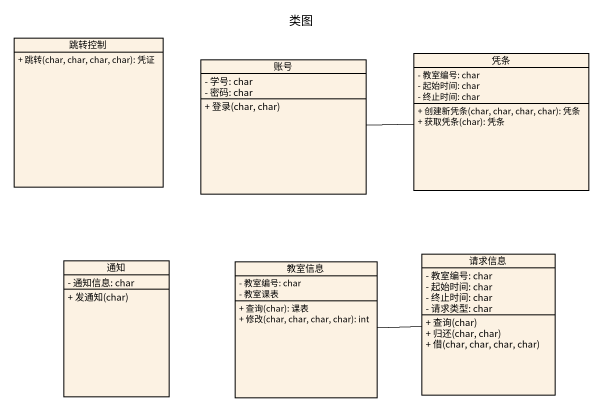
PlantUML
@startuml
title 类图
hide circle
hide empty members
skinparam classAttributeIconSize 0
class 跳转控制 {
  + 跳转(char, char, char, char): 凭证
}
class 账号 {
  - 学号: char
  - 密码: char
  + 登录(char, char)
}
class 凭条 {
  - 教室编号: char
  - 起始时间: char
  - 终止时间: char
  + 创建新凭条(char, char, char, char): 凭条
  + 获取凭条(char): 凭条
}
class 通知 {
  - 通知信息: char
  + 发通知(char)
}
class 教室信息 {
  - 教室编号: char
  - 教室课表
  + 查询(char): 课表
  + 修改(char, char, char, char): int
}
class 请求信息 {
  - 教室编号: char
  - 起始时间: char
  - 终止时间: char
  - 请求类型: char
  + 查询(char)
  + 归还(char, char)
  + 借(char, char, char, char)
}
账号 -right- 凭条
请求信息 -left- 教室信息
@enduml
